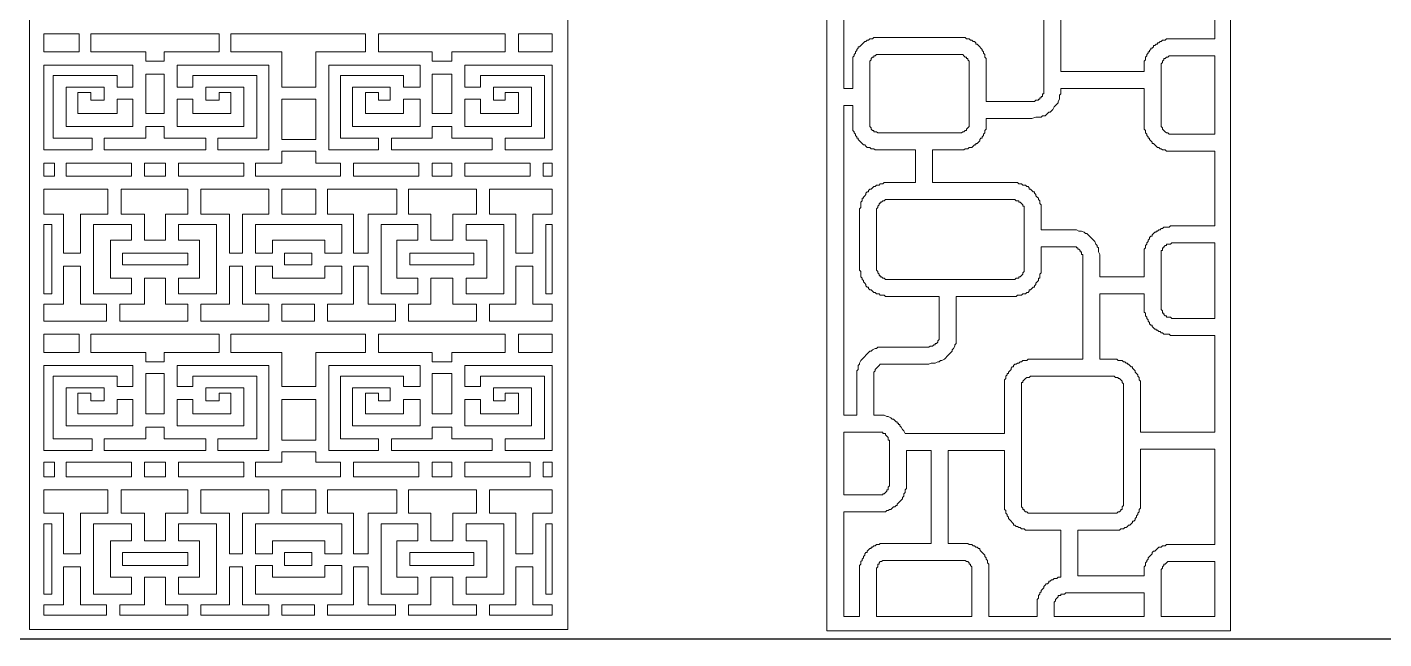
# Model space of a CAD drawing. Extents: x -66030 to 95157, y -13132 to 45879.
# Drawn here: x 4107 to 8162, y 24423 to 26251 of the extents above; entities that cross this region are included whole.
import ezdxf

# ---------------------------------------------------------------- set-up
doc = ezdxf.new("R2010")
doc.units = 0
doc.header["$LTSCALE"] = 100
doc.header["$MEASUREMENT"] = 0
doc.layers.get('0').update_dxf_attribs({"linetype": 'CONTINUOUS'})
doc.layers.add('3', color=11, linetype='CONTINUOUS')

msp = doc.modelspace()

# ---------------------------------------------------------------- linework, layer by layer
at = {"lineweight": 0}
for points in [[(6497, 28500.8), (7703.9, 28500.8), (7703.9, 24446.4), (6497, 24446.4), (6497, 28500.8)], [(4114.3, 28461.7), (5723.6, 28461.7), (5723.6, 24450.3), (4114.3, 24450.3), (4114.3, 28461.7)], [(4157.3, 26176.8), (4262.8, 26176.8), (4262.8, 26231.4), (4157.3, 26231.4), (4157.3, 26176.8)], [(4297.9, 26231.4), (4297.9, 26176.8), (4462, 26176.8), (4462, 26149.4), (4516.7, 26149.4), (4516.7, 26176.8), (4680.7, 26176.8), (4680.7, 26231.4), (4297.9, 26231.4)], [(4715.9, 26231.4), (4715.9, 26176.8), (4868.2, 26176.8), (4868.2, 26071.3), (4969.8, 26071.3), (4969.8, 26176.8), (5118.2, 26176.8), (5118.2, 26231.4), (4715.9, 26231.4)], [(5536.1, 26231.4), (5157.2, 26231.4), (5157.2, 26176.8), (5317.4, 26176.8), (5317.4, 26149.4), (5376, 26149.4), (5376, 26176.8), (5536.1, 26176.8), (5536.1, 26231.4)], [(5676.7, 26231.4), (5575.2, 26231.4), (5575.2, 26176.8), (5676.7, 26176.8), (5676.7, 26231.4)], [(6625.9, 26137.7), (6625.9, 26141.6), (6625.9, 26145.5), (6625.9, 26145.5), (6625.9, 26149.4), (6629.8, 26153.3), (6629.8, 26157.2), (6629.8, 26157.2), (6633.7, 26161.1), (6637.6, 26161.1), (6637.6, 26165), (6641.5, 26165), (6645.4, 26168.9), (6649.3, 26168.9), (6649.3, 26168.9), (6653.2, 26168.9), (6657.1, 26168.9), (6891.5, 26168.9), (6891.5, 26168.9), (6895.4, 26168.9), (6899.3, 26168.9), (6903.2, 26168.9), (6907.1, 26165), (6907.1, 26165), (6911, 26161.1), (6914.9, 26161.1), (6914.9, 26157.2), (6918.8, 26157.2), (6918.8, 26153.3), (6922.7, 26149.4), (6922.7, 26145.5), (6922.7, 26145.5), (6922.7, 26141.6), (6922.7, 26137.7), (6922.7, 25969.7), (6922.7, 25965.8), (6922.7, 25961.9), (6922.7, 25958), (6922.7, 25954.1), (6918.8, 25950.2), (6918.8, 25950.2), (6914.9, 25946.3), (6914.9, 25942.4), (6911, 25942.4), (6907.1, 25938.5), (6907.1, 25938.5), (6903.2, 25938.5), (6899.3, 25934.6), (6895.4, 25934.6), (6891.5, 25934.6), (6891.5, 25934.6), (6657.1, 25934.6), (6653.2, 25934.6), (6649.3, 25934.6), (6649.3, 25934.6), (6645.4, 25938.5), (6641.5, 25938.5), (6637.6, 25938.5), (6637.6, 25942.4), (6633.7, 25942.4), (6629.8, 25946.3), (6629.8, 25950.2), (6629.8, 25950.2), (6625.9, 25954.1), (6625.9, 25958), (6625.9, 25961.9), (6625.9, 25965.8), (6625.9, 25969.7), (6625.9, 26137.7)], [(7657.1, 25930.7), (7532.1, 25930.7), (7528.2, 25930.7), (7524.3, 25930.7), (7520.3, 25930.7), (7516.4, 25934.6), (7512.5, 25934.6), (7512.5, 25934.6), (7508.6, 25938.5), (7504.7, 25942.4), (7504.7, 25942.4), (7500.8, 25946.3), (7500.8, 25950.2), (7500.8, 25950.2), (7496.9, 25954.1), (7496.9, 25958), (7496.9, 25961.9), (7496.9, 25965.8), (7496.9, 26129.9), (7496.9, 26133.8), (7496.9, 26137.7), (7496.9, 26141.6), (7500.8, 26145.5), (7500.8, 26149.4), (7500.8, 26149.4), (7504.7, 26153.3), (7504.7, 26157.2), (7508.6, 26157.2), (7512.5, 26161.1), (7512.5, 26161.1), (7516.4, 26161.1), (7520.3, 26165), (7524.3, 26165), (7528.2, 26165), (7532.1, 26165), (7657.1, 26165), (7657.1, 25930.7)], [(4376, 26106.4), (4376, 26071.3), (4422.9, 26071.3), (4422.9, 26137.7), (4157.3, 26137.7), (4157.3, 25883.8), (4301.8, 25883.8), (4301.8, 25919), (4184.7, 25919), (4184.7, 26106.4), (4376, 26106.4)], [(4794, 25919), (4676.8, 25919), (4676.8, 25883.8), (4829.1, 25883.8), (4829.1, 26137.7), (4555.7, 26137.7), (4555.7, 26071.3), (4602.6, 26071.3), (4602.6, 26106.4), (4794, 26106.4), (4794, 25919)], [(5044, 26106.4), (5231.5, 26106.4), (5231.5, 26071.3), (5282.2, 26071.3), (5282.2, 26137.7), (5008.8, 26137.7), (5008.8, 25883.8), (5157.2, 25883.8), (5157.2, 25919), (5044, 25919), (5044, 26106.4)], [(5653.3, 26106.4), (5653.3, 25919), (5536.1, 25919), (5536.1, 25883.8), (5676.7, 25883.8), (5676.7, 26137.7), (5415, 26137.7), (5415, 26071.3), (5461.9, 26071.3), (5461.9, 26106.4), (5653.3, 26106.4)], [(4462, 26110.4), (4462, 25993.2), (4516.7, 25993.2), (4516.7, 26110.4), (4462, 26110.4)], [(5376, 26110.4), (5317.4, 26110.4), (5317.4, 25993.2), (5376, 25993.2), (5376, 26110.4)], [(4376, 25993.2), (4258.9, 25993.2), (4258.9, 26055.7), (4297.9, 26055.7), (4297.9, 26032.2), (4337, 26032.2), (4337, 26071.3), (4223.7, 26071.3), (4223.7, 25954.1), (4422.9, 25954.1), (4422.9, 26036.1), (4376, 26036.1), (4376, 25993.2)], [(4602.6, 25993.2), (4602.6, 26036.1), (4555.7, 26036.1), (4555.7, 25954.1), (4754.9, 25954.1), (4754.9, 26071.3), (4641.7, 26071.3), (4641.7, 26032.2), (4680.7, 26032.2), (4680.7, 26055.7), (4715.9, 26055.7), (4715.9, 25993.2), (4602.6, 25993.2)], [(4868.2, 26036.1), (4868.2, 25915.1), (4969.8, 25915.1), (4969.8, 26036.1), (4868.2, 26036.1)], [(5118.2, 25993.2), (5118.2, 26055.7), (5157.2, 26055.7), (5157.2, 26032.2), (5192.4, 26032.2), (5192.4, 26071.3), (5079.1, 26071.3), (5079.1, 25954.1), (5282.2, 25954.1), (5282.2, 26036.1), (5231.5, 26036.1), (5231.5, 25993.2), (5118.2, 25993.2)], [(5461.9, 26036.1), (5415, 26036.1), (5415, 25954.1), (5614.2, 25954.1), (5614.2, 26071.3), (5501, 26071.3), (5501, 26032.2), (5536.1, 26032.2), (5536.1, 26055.7), (5575.2, 26055.7), (5575.2, 25993.2), (5461.9, 25993.2), (5461.9, 26036.1)], [(7657.1, 25657.3), (7532.1, 25657.3), (7524.3, 25657.3), (7520.3, 25653.4), (7516.4, 25653.4), (7512.5, 25653.4), (7508.6, 25653.4), (7504.7, 25653.4), (7500.8, 25649.5), (7496.9, 25649.5), (7493, 25645.5), (7489.1, 25645.5), (7485.2, 25641.6), (7481.3, 25641.6), (7481.3, 25637.7), (7477.4, 25637.7), (7473.5, 25633.8), (7469.6, 25629.9), (7469.6, 25626), (7465.7, 25626), (7461.8, 25622.1), (7461.8, 25618.2), (7457.9, 25614.3), (7457.9, 25610.4), (7453.9, 25606.5), (7453.9, 25602.6), (7450, 25598.7), (7450, 25594.8), (7450, 25590.9), (7446.1, 25587), (7446.1, 25583), (7446.1, 25579.1), (7446.1, 25575.2), (7446.1, 25571.3), (7446.1, 25504.9), (7313.3, 25504.9), (7313.3, 25563.5), (7313.3, 25567.4), (7313.3, 25571.3), (7309.4, 25579.1), (7309.4, 25583), (7309.4, 25590.9), (7305.5, 25594.8), (7305.5, 25598.7), (7301.6, 25602.6), (7297.7, 25610.4), (7293.8, 25614.3), (7289.9, 25618.2), (7286, 25622.1), (7282.1, 25626), (7278.2, 25629.9), (7274.3, 25633.8), (7270.4, 25633.8), (7266.5, 25637.7), (7258.6, 25641.6), (7254.7, 25641.6), (7250.8, 25641.6), (7243, 25645.5), (7239.1, 25645.5), (7227.4, 25645.5), (7137.6, 25645.5), (7137.6, 25700.2), (7137.6, 25704.1), (7137.6, 25708), (7137.6, 25711.9), (7137.6, 25719.8), (7133.7, 25723.7), (7133.7, 25727.6), (7133.7, 25731.5), (7129.8, 25735.4), (7129.8, 25739.3), (7129.8, 25739.3), (7125.8, 25743.2), (7121.9, 25747.1), (7121.9, 25751), (7118, 25754.9), (7118, 25758.8), (7114.1, 25758.8), (7110.2, 25762.7), (7106.3, 25766.6), (7102.4, 25766.6), (7102.4, 25770.5), (7098.5, 25774.4), (7094.6, 25774.4), (7090.7, 25778.3), (7086.8, 25778.3), (7082.9, 25778.3), (7079, 25782.3), (7075.1, 25782.3), (7071.2, 25782.3), (7067.3, 25786.2), (7063.4, 25786.2), (7059.4, 25786.2), (7055.5, 25786.2), (6813.4, 25786.2), (6813.4, 25883.8), (6891.5, 25883.8), (6895.4, 25883.8), (6899.3, 25883.8), (6903.2, 25883.8), (6907.1, 25883.8), (6911, 25887.7), (6914.9, 25887.7), (6918.8, 25887.7), (6922.7, 25891.6), (6926.6, 25891.6), (6930.5, 25891.6), (6934.5, 25895.5), (6938.4, 25899.4), (6942.3, 25899.4), (6942.3, 25903.3), (6946.2, 25903.3), (6950.1, 25907.2), (6954, 25911.2), (6954, 25915.1), (6957.9, 25919), (6961.8, 25919), (6961.8, 25922.9), (6965.7, 25926.8), (6965.7, 25930.7), (6969.6, 25934.6), (6969.6, 25938.5), (6969.6, 25942.4), (6973.5, 25946.3), (6973.5, 25950.2), (6973.5, 25954.1), (6973.5, 25958), (6973.5, 25961.9), (6973.5, 25969.7), (6973.5, 25977.6), (7110.2, 25977.6), (7121.9, 25981.5), (7125.8, 25981.5), (7133.7, 25981.5), (7137.6, 25981.5), (7141.5, 25985.4), (7149.3, 25985.4), (7153.2, 25989.3), (7157.1, 25993.2), (7161, 25997.1), (7164.9, 25997.1), (7168.8, 26001), (7172.7, 26004.9), (7176.6, 26012.7), (7180.5, 26016.6), (7184.4, 26020.5), (7188.3, 26024.4), (7188.3, 26028.3), (7192.2, 26036.1), (7192.2, 26040), (7192.2, 26047.9), (7196.2, 26051.8), (7196.2, 26055.7), (7196.2, 26063.5), (7196.2, 26067.4), (7446.1, 26067.4), (7446.1, 25965.8), (7446.1, 25961.9), (7446.1, 25954.1), (7446.1, 25950.2), (7446.1, 25946.3), (7450, 25942.4), (7450, 25938.5), (7450, 25934.6), (7453.9, 25930.7), (7453.9, 25926.8), (7457.9, 25922.9), (7457.9, 25919), (7461.8, 25919), (7461.8, 25915.1), (7465.7, 25911.2), (7469.6, 25907.2), (7469.6, 25903.3), (7473.5, 25903.3), (7477.4, 25899.4), (7481.3, 25895.5), (7481.3, 25895.5), (7485.2, 25891.6), (7489.1, 25891.6), (7493, 25887.7), (7496.9, 25887.7), (7500.8, 25883.8), (7504.7, 25883.8), (7508.6, 25883.8), (7512.5, 25879.9), (7516.4, 25879.9), (7520.3, 25879.9), (7524.3, 25879.9), (7532.1, 25879.9), (7657.1, 25879.9), (7657.1, 25657.3)], [(6547.8, 26016.6), (6575.1, 26016.6), (6575.1, 25969.7), (6575.1, 25961.9), (6575.1, 25958), (6575.1, 25954.1), (6575.1, 25950.2), (6575.1, 25946.3), (6575.1, 25942.4), (6579, 25938.5), (6579, 25934.6), (6582.9, 25930.7), (6582.9, 25926.8), (6586.8, 25922.9), (6586.8, 25919), (6590.7, 25919), (6590.7, 25915.1), (6594.6, 25911.2), (6598.5, 25907.2), (6602.4, 25903.3), (6602.4, 25903.3), (6606.4, 25899.4), (6610.3, 25899.4), (6614.2, 25895.5), (6618.1, 25891.6), (6622, 25891.6), (6625.9, 25891.6), (6629.8, 25887.7), (6633.7, 25887.7), (6637.6, 25887.7), (6641.5, 25883.8), (6645.4, 25883.8), (6649.3, 25883.8), (6653.2, 25883.8), (6657.1, 25883.8), (6762.6, 25883.8), (6762.6, 25786.2), (6680.6, 25786.2), (6676.7, 25786.2), (6672.8, 25786.2), (6668.8, 25786.2), (6664.9, 25782.3), (6661, 25782.3), (6657.1, 25782.3), (6653.2, 25778.3), (6649.3, 25778.3), (6645.4, 25778.3), (6641.5, 25774.4), (6637.6, 25774.4), (6633.7, 25770.5), (6629.8, 25766.6), (6625.9, 25766.6), (6622, 25762.7), (6622, 25758.8), (6618.1, 25758.8), (6614.2, 25754.9), (6614.2, 25751), (6610.3, 25747.1), (6606.4, 25743.2), (6606.4, 25739.3), (6602.4, 25739.3), (6602.4, 25735.4), (6602.4, 25731.5), (6598.5, 25727.6), (6598.5, 25723.7), (6598.5, 25719.8), (6598.5, 25711.9), (6594.6, 25708), (6594.6, 25704.1), (6594.6, 25700.2), (6594.6, 25532.3), (6594.6, 25528.4), (6594.6, 25524.5), (6598.5, 25520.6), (6598.5, 25516.6), (6598.5, 25512.7), (6598.5, 25504.9), (6602.4, 25501), (6602.4, 25501), (6602.4, 25497.1), (6606.4, 25493.2), (6606.4, 25489.3), (6610.3, 25485.4), (6614.2, 25481.5), (6614.2, 25477.6), (6618.1, 25473.7), (6622, 25473.7), (6622, 25469.8), (6625.9, 25465.9), (6629.8, 25465.9), (6633.7, 25462), (6637.6, 25458.1), (6641.5, 25458.1), (6645.4, 25454.2), (6649.3, 25454.2), (6653.2, 25454.2), (6657.1, 25450.2), (6661, 25450.2), (6664.9, 25450.2), (6668.8, 25450.2), (6672.8, 25446.3), (6676.7, 25446.3), (6680.6, 25446.3), (6727.4, 25446.3), (6832.9, 25446.3), (6832.9, 25387.8), (6832.9, 25329.2), (6832.9, 25325.3), (6832.9, 25325.3), (6832.9, 25321.3), (6832.9, 25321.3), (6832.9, 25317.4), (6832.9, 25317.4), (6829, 25313.5), (6829, 25313.5), (6829, 25309.6), (6829, 25309.6), (6825.1, 25305.7), (6825.1, 25305.7), (6821.2, 25305.7), (6821.2, 25301.8), (6817.3, 25301.8), (6817.3, 25301.8), (6813.4, 25297.9), (6813.4, 25297.9), (6809.5, 25297.9), (6809.5, 25297.9), (6805.6, 25297.9), (6801.7, 25294), (6672.8, 25294), (6664.9, 25294), (6661, 25294), (6657.1, 25294), (6649.3, 25294), (6645.4, 25290.1), (6641.5, 25290.1), (6633.7, 25286.2), (6629.8, 25282.3), (6625.9, 25282.3), (6622, 25278.4), (6618.1, 25274.5), (6614.2, 25270.6), (6610.3, 25266.7), (6606.4, 25262.8), (6602.4, 25258.9), (6598.5, 25254.9), (6594.6, 25247.1), (6594.6, 25243.2), (6590.7, 25239.3), (6590.7, 25231.5), (6590.7, 25227.6), (6586.8, 25223.7), (6586.8, 25215.9), (6586.8, 25212), (6586.8, 25090.9), (6547.8, 25090.9), (6547.8, 26016.6)], [(4337, 25919), (4337, 25883.8), (4641.7, 25883.8), (4641.7, 25919), (4516.7, 25919), (4516.7, 25954.1), (4462, 25954.1), (4462, 25919), (4337, 25919)], [(5376, 25919), (5376, 25954.1), (5317.4, 25954.1), (5317.4, 25919), (5196.3, 25919), (5196.3, 25883.8), (5497.1, 25883.8), (5497.1, 25919), (5376, 25919)], [(4868.2, 25879.9), (4868.2, 25844.7), (4790.1, 25844.7), (4790.1, 25805.7), (5044, 25805.7), (5044, 25844.7), (4969.8, 25844.7), (4969.8, 25879.9), (4868.2, 25879.9)], [(4157.3, 25805.7), (4188.6, 25805.7), (4188.6, 25844.7), (4157.3, 25844.7), (4157.3, 25805.7)], [(4419, 25805.7), (4419, 25844.7), (4223.7, 25844.7), (4223.7, 25805.7), (4419, 25805.7)], [(4520.6, 25805.7), (4520.6, 25844.7), (4458.1, 25844.7), (4458.1, 25805.7), (4520.6, 25805.7)], [(4754.9, 25805.7), (4754.9, 25844.7), (4559.6, 25844.7), (4559.6, 25805.7), (4754.9, 25805.7)], [(5083, 25805.7), (5278.3, 25805.7), (5278.3, 25844.7), (5083, 25844.7), (5083, 25805.7)], [(5317.4, 25805.7), (5376, 25805.7), (5376, 25844.7), (5317.4, 25844.7), (5317.4, 25805.7)], [(5415, 25805.7), (5610.3, 25805.7), (5610.3, 25844.7), (5415, 25844.7), (5415, 25805.7)], [(5676.7, 25844.7), (5649.4, 25844.7), (5649.4, 25805.7), (5676.7, 25805.7), (5676.7, 25844.7)], [(4157.3, 25692.4), (4215.9, 25692.4), (4215.9, 25575.2), (4266.7, 25575.2), (4266.7, 25692.4), (4348.7, 25692.4), (4348.7, 25766.6), (4157.3, 25766.6), (4157.3, 25692.4)], [(4387.8, 25766.6), (4387.8, 25692.4), (4458.1, 25692.4), (4458.1, 25614.3), (4520.6, 25614.3), (4520.6, 25692.4), (4587, 25692.4), (4587, 25766.6), (4387.8, 25766.6)], [(4626, 25766.6), (4626, 25692.4), (4712, 25692.4), (4712, 25575.2), (4751, 25575.2), (4751, 25692.4), (4829.1, 25692.4), (4829.1, 25766.6), (4626, 25766.6)], [(4969.8, 25766.6), (4868.2, 25766.6), (4868.2, 25692.4), (4969.8, 25692.4), (4969.8, 25766.6)], [(5211.9, 25766.6), (5004.9, 25766.6), (5004.9, 25692.4), (5083, 25692.4), (5083, 25575.2), (5126, 25575.2), (5126, 25692.4), (5211.9, 25692.4), (5211.9, 25766.6)], [(5450.2, 25766.6), (5247.1, 25766.6), (5247.1, 25692.4), (5313.5, 25692.4), (5313.5, 25614.3), (5379.9, 25614.3), (5379.9, 25692.4), (5450.2, 25692.4), (5450.2, 25766.6)], [(5676.7, 25766.6), (5489.2, 25766.6), (5489.2, 25692.4), (5567.4, 25692.4), (5567.4, 25575.2), (5618.1, 25575.2), (5618.1, 25692.4), (5676.7, 25692.4), (5676.7, 25766.6)], [(6645.4, 25700.2), (6645.4, 25704.1), (6645.4, 25708), (6649.3, 25711.9), (6649.3, 25715.9), (6649.3, 25715.9), (6653.2, 25719.8), (6653.2, 25723.7), (6657.1, 25723.7), (6657.1, 25727.6), (6661, 25727.6), (6664.9, 25731.5), (6668.8, 25731.5), (6668.8, 25731.5), (6672.8, 25735.4), (6676.7, 25735.4), (6680.6, 25735.4), (7055.5, 25735.4), (7055.5, 25735.4), (7059.4, 25735.4), (7063.4, 25731.5), (7067.3, 25731.5), (7071.2, 25731.5), (7071.2, 25727.6), (7075.1, 25727.6), (7079, 25723.7), (7079, 25723.7), (7082.9, 25719.8), (7082.9, 25715.9), (7086.8, 25715.9), (7086.8, 25711.9), (7086.8, 25708), (7086.8, 25704.1), (7086.8, 25700.2), (7086.8, 25532.3), (7086.8, 25528.4), (7086.8, 25524.5), (7086.8, 25520.6), (7086.8, 25520.6), (7082.9, 25516.6), (7082.9, 25512.7), (7079, 25508.8), (7079, 25508.8), (7075.1, 25504.9), (7071.2, 25504.9), (7071.2, 25501), (7067.3, 25501), (7063.4, 25501), (7059.4, 25497.1), (7055.5, 25497.1), (7055.5, 25497.1), (6680.6, 25497.1), (6676.7, 25497.1), (6672.8, 25497.1), (6668.8, 25501), (6668.8, 25501), (6664.9, 25501), (6661, 25504.9), (6657.1, 25504.9), (6657.1, 25508.8), (6653.2, 25508.8), (6653.2, 25512.7), (6649.3, 25516.6), (6649.3, 25520.6), (6649.3, 25520.6), (6645.4, 25524.5), (6645.4, 25528.4), (6645.4, 25532.3), (6645.4, 25700.2)], [(4157.3, 25454.2), (4180.7, 25454.2), (4180.7, 25661.2), (4157.3, 25661.2), (4157.3, 25454.2)], [(4356.5, 25614.3), (4419, 25614.3), (4419, 25661.2), (4305.7, 25661.2), (4305.7, 25454.2), (4419, 25454.2), (4419, 25501), (4356.5, 25501), (4356.5, 25614.3)], [(4559.6, 25614.3), (4622.1, 25614.3), (4622.1, 25501), (4559.6, 25501), (4559.6, 25454.2), (4672.9, 25454.2), (4672.9, 25661.2), (4559.6, 25661.2), (4559.6, 25614.3)], [(4790.1, 25575.2), (4840.9, 25575.2), (4840.9, 25614.3), (4997.1, 25614.3), (4997.1, 25575.2), (5047.9, 25575.2), (5047.9, 25661.2), (4790.1, 25661.2), (4790.1, 25575.2)], [(5274.4, 25614.3), (5274.4, 25661.2), (5165.1, 25661.2), (5165.1, 25454.2), (5274.4, 25454.2), (5274.4, 25501), (5211.9, 25501), (5211.9, 25614.3), (5274.4, 25614.3)], [(5481.4, 25614.3), (5481.4, 25501), (5418.9, 25501), (5418.9, 25454.2), (5532.2, 25454.2), (5532.2, 25661.2), (5418.9, 25661.2), (5418.9, 25614.3), (5481.4, 25614.3)], [(5676.7, 25661.2), (5657.2, 25661.2), (5657.2, 25454.2), (5676.7, 25454.2), (5676.7, 25661.2)], [(7262.6, 25258.9), (7262.6, 25563.5), (7262.6, 25563.5), (7262.6, 25567.4), (7262.6, 25567.4), (7262.6, 25571.3), (7258.6, 25571.3), (7258.6, 25575.2), (7258.6, 25575.2), (7258.6, 25579.1), (7254.7, 25579.1), (7254.7, 25583), (7254.7, 25583), (7250.8, 25587), (7250.8, 25587), (7246.9, 25587), (7246.9, 25590.9), (7246.9, 25590.9), (7243, 25590.9), (7243, 25594.8), (7239.1, 25594.8), (7235.2, 25594.8), (7231.3, 25594.8), (7227.4, 25594.8), (7137.6, 25594.8), (7137.6, 25532.3), (7137.6, 25528.4), (7137.6, 25524.5), (7137.6, 25520.6), (7137.6, 25516.6), (7133.7, 25512.7), (7133.7, 25504.9), (7133.7, 25501), (7129.8, 25501), (7129.8, 25497.1), (7129.8, 25493.2), (7125.8, 25489.3), (7121.9, 25485.4), (7121.9, 25481.5), (7118, 25477.6), (7118, 25473.7), (7114.1, 25473.7), (7110.2, 25469.8), (7106.3, 25465.9), (7102.4, 25465.9), (7102.4, 25462), (7098.5, 25458.1), (7094.6, 25458.1), (7090.7, 25454.2), (7086.8, 25454.2), (7082.9, 25454.2), (7079, 25450.2), (7075.1, 25450.2), (7071.2, 25450.2), (7067.3, 25450.2), (7063.4, 25446.3), (7059.4, 25446.3), (7055.5, 25446.3), (6883.7, 25446.3), (6883.7, 25329.2), (6883.7, 25325.3), (6883.7, 25317.4), (6883.7, 25313.5), (6883.7, 25305.7), (6879.8, 25301.8), (6879.8, 25297.9), (6875.9, 25290.1), (6872, 25286.2), (6872, 25282.3), (6868.1, 25278.4), (6864.1, 25274.5), (6860.2, 25270.6), (6856.3, 25266.7), (6852.4, 25262.8), (6848.5, 25258.9), (6840.7, 25254.9), (6836.8, 25254.9), (6832.9, 25251), (6829, 25251), (6821.2, 25247.1), (6817.3, 25247.1), (6809.5, 25247.1), (6801.7, 25243.2), (6672.8, 25243.2), (6668.8, 25243.2), (6668.8, 25243.2), (6664.9, 25243.2), (6664.9, 25243.2), (6661, 25243.2), (6661, 25243.2), (6657.1, 25243.2), (6653.2, 25239.3), (6653.2, 25239.3), (6653.2, 25239.3), (6649.3, 25235.4), (6649.3, 25235.4), (6645.4, 25231.5), (6645.4, 25231.5), (6645.4, 25231.5), (6641.5, 25227.6), (6641.5, 25227.6), (6641.5, 25223.7), (6641.5, 25223.7), (6637.6, 25219.8), (6637.6, 25215.9), (6637.6, 25215.9), (6637.6, 25212), (6637.6, 25212), (6637.6, 25090.9), (6649.3, 25090.9), (6653.2, 25090.9), (6657.1, 25090.9), (6661, 25090.9), (6664.9, 25090.9), (6668.8, 25090.9), (6676.7, 25087), (6680.6, 25087), (6688.4, 25083.1), (6692.3, 25079.2), (6696.2, 25079.2), (6700.1, 25075.3), (6700.1, 25075.3), (6704, 25071.4), (6707.9, 25071.4), (6707.9, 25067.5), (6711.8, 25067.5), (6711.8, 25063.6), (6715.7, 25063.6), (6715.7, 25059.7), (6719.6, 25055.7), (6719.6, 25055.7), (6723.5, 25047.9), (6727.4, 25044), (6731.3, 25036.2), (7028.2, 25036.2), (7028.2, 25172.9), (7028.2, 25176.8), (7028.2, 25180.7), (7028.2, 25188.5), (7028.2, 25192.5), (7028.2, 25196.4), (7032.1, 25200.3), (7032.1, 25204.2), (7032.1, 25208.1), (7036, 25212), (7036, 25215.9), (7039.9, 25215.9), (7039.9, 25219.8), (7043.8, 25223.7), (7047.7, 25227.6), (7047.7, 25231.5), (7051.6, 25235.4), (7055.5, 25235.4), (7055.5, 25239.3), (7059.4, 25243.2), (7063.4, 25243.2), (7067.3, 25247.1), (7071.2, 25247.1), (7075.1, 25251), (7079, 25251), (7082.9, 25254.9), (7086.8, 25254.9), (7090.7, 25254.9), (7094.6, 25254.9), (7098.5, 25258.9), (7102.4, 25258.9), (7106.3, 25258.9), (7110.2, 25258.9), (7262.6, 25258.9)], [(7657.1, 25379.9), (7532.1, 25379.9), (7528.2, 25379.9), (7524.3, 25383.8), (7520.3, 25383.8), (7516.4, 25383.8), (7512.5, 25383.8), (7512.5, 25387.8), (7508.6, 25387.8), (7504.7, 25391.7), (7504.7, 25395.6), (7500.8, 25395.6), (7500.8, 25399.5), (7500.8, 25403.4), (7496.9, 25407.3), (7496.9, 25407.3), (7496.9, 25411.2), (7496.9, 25415.1), (7496.9, 25571.3), (7496.9, 25575.2), (7496.9, 25579.1), (7496.9, 25583), (7500.8, 25583), (7500.8, 25587), (7500.8, 25590.9), (7504.7, 25590.9), (7504.7, 25594.8), (7508.6, 25598.7), (7512.5, 25598.7), (7512.5, 25602.6), (7516.4, 25602.6), (7520.3, 25602.6), (7524.3, 25602.6), (7528.2, 25606.5), (7532.1, 25606.5), (7657.1, 25606.5), (7657.1, 25379.9)], [(4391.7, 25575.2), (4391.7, 25540.1), (4587, 25540.1), (4587, 25575.2), (4391.7, 25575.2)], [(4958, 25540.1), (4958, 25575.2), (4876, 25575.2), (4876, 25540.1), (4958, 25540.1)], [(5442.4, 25575.2), (5251, 25575.2), (5251, 25540.1), (5442.4, 25540.1), (5442.4, 25575.2)], [(4157.3, 25372.1), (4344.8, 25372.1), (4344.8, 25422.9), (4266.7, 25422.9), (4266.7, 25536.2), (4215.9, 25536.2), (4215.9, 25422.9), (4157.3, 25422.9), (4157.3, 25372.1)], [(4829.1, 25372.1), (4829.1, 25422.9), (4751, 25422.9), (4751, 25536.2), (4712, 25536.2), (4712, 25422.9), (4626, 25422.9), (4626, 25372.1), (4829.1, 25372.1)], [(4840.9, 25536.2), (4790.1, 25536.2), (4790.1, 25454.2), (5047.9, 25454.2), (5047.9, 25536.2), (4997.1, 25536.2), (4997.1, 25501), (4840.9, 25501), (4840.9, 25536.2)], [(5004.9, 25372.1), (5208, 25372.1), (5208, 25422.9), (5126, 25422.9), (5126, 25536.2), (5083, 25536.2), (5083, 25422.9), (5004.9, 25422.9), (5004.9, 25372.1)], [(5676.7, 25422.9), (5618.1, 25422.9), (5618.1, 25536.2), (5567.4, 25536.2), (5567.4, 25422.9), (5489.2, 25422.9), (5489.2, 25372.1), (5676.7, 25372.1), (5676.7, 25422.9)], [(4587, 25372.1), (4587, 25422.9), (4520.6, 25422.9), (4520.6, 25501), (4458.1, 25501), (4458.1, 25422.9), (4383.9, 25422.9), (4383.9, 25372.1), (4587, 25372.1)], [(5247.1, 25372.1), (5450.2, 25372.1), (5450.2, 25422.9), (5379.9, 25422.9), (5379.9, 25501), (5313.5, 25501), (5313.5, 25422.9), (5247.1, 25422.9), (5247.1, 25372.1)], [(7657.1, 25040.1), (7434.4, 25040.1), (7434.4, 25172.9), (7434.4, 25176.8), (7434.4, 25180.7), (7434.4, 25188.5), (7434.4, 25192.5), (7430.5, 25196.4), (7430.5, 25200.3), (7430.5, 25204.2), (7426.6, 25208.1), (7426.6, 25212), (7422.7, 25215.9), (7422.7, 25215.9), (7418.8, 25219.8), (7418.8, 25223.7), (7414.9, 25227.6), (7411, 25231.5), (7411, 25235.4), (7407.1, 25235.4), (7403.2, 25239.3), (7399.3, 25243.2), (7395.4, 25243.2), (7395.4, 25247.1), (7391.5, 25247.1), (7387.5, 25251), (7383.6, 25251), (7379.7, 25254.9), (7375.8, 25254.9), (7371.9, 25254.9), (7368, 25254.9), (7364.1, 25258.9), (7360.2, 25258.9), (7356.3, 25258.9), (7348.5, 25258.9), (7348.5, 25258.9), (7313.3, 25258.9), (7313.3, 25454.2), (7446.1, 25454.2), (7446.1, 25415.1), (7446.1, 25411.2), (7446.1, 25407.3), (7446.1, 25403.4), (7446.1, 25399.5), (7450, 25395.6), (7450, 25391.7), (7450, 25387.8), (7453.9, 25383.8), (7453.9, 25379.9), (7457.9, 25376), (7457.9, 25372.1), (7461.8, 25368.2), (7461.8, 25364.3), (7465.7, 25360.4), (7469.6, 25360.4), (7469.6, 25356.5), (7473.5, 25352.6), (7477.4, 25348.7), (7481.3, 25348.7), (7481.3, 25344.8), (7485.2, 25344.8), (7489.1, 25340.9), (7493, 25340.9), (7496.9, 25337), (7500.8, 25337), (7504.7, 25333.1), (7508.6, 25333.1), (7512.5, 25333.1), (7516.4, 25333.1), (7520.3, 25333.1), (7524.3, 25329.2), (7532.1, 25329.2), (7657.1, 25329.2), (7657.1, 25040.1)], [(4868.2, 25422.9), (4868.2, 25372.1), (4965.8, 25372.1), (4965.8, 25422.9), (4868.2, 25422.9)], [(4157.3, 25278.4), (4262.8, 25278.4), (4262.8, 25333.1), (4157.3, 25333.1), (4157.3, 25278.4)], [(4297.9, 25333.1), (4297.9, 25278.4), (4462, 25278.4), (4462, 25251), (4516.7, 25251), (4516.7, 25278.4), (4680.7, 25278.4), (4680.7, 25333.1), (4297.9, 25333.1)], [(4715.9, 25333.1), (4715.9, 25278.4), (4868.2, 25278.4), (4868.2, 25176.8), (4969.8, 25176.8), (4969.8, 25278.4), (5118.2, 25278.4), (5118.2, 25333.1), (4715.9, 25333.1)], [(5536.1, 25333.1), (5157.2, 25333.1), (5157.2, 25278.4), (5317.4, 25278.4), (5317.4, 25251), (5376, 25251), (5376, 25278.4), (5536.1, 25278.4), (5536.1, 25333.1)], [(5676.7, 25333.1), (5575.2, 25333.1), (5575.2, 25278.4), (5676.7, 25278.4), (5676.7, 25333.1)], [(4157.3, 24985.4), (4301.8, 24985.4), (4301.8, 25020.6), (4184.7, 25020.6), (4184.7, 25208.1), (4376, 25208.1), (4376, 25176.8), (4422.9, 25176.8), (4422.9, 25239.3), (4157.3, 25239.3), (4157.3, 24985.4)], [(4794, 25020.6), (4676.8, 25020.6), (4676.8, 24985.4), (4829.1, 24985.4), (4829.1, 25239.3), (4555.7, 25239.3), (4555.7, 25176.8), (4602.6, 25176.8), (4602.6, 25208.1), (4794, 25208.1), (4794, 25020.6)], [(5044, 25208.1), (5231.5, 25208.1), (5231.5, 25176.8), (5282.2, 25176.8), (5282.2, 25239.3), (5008.8, 25239.3), (5008.8, 24985.4), (5157.2, 24985.4), (5157.2, 25020.6), (5044, 25020.6), (5044, 25208.1)], [(5676.7, 25239.3), (5415, 25239.3), (5415, 25176.8), (5461.9, 25176.8), (5461.9, 25208.1), (5653.3, 25208.1), (5653.3, 25020.6), (5536.1, 25020.6), (5536.1, 24985.4), (5676.7, 24985.4), (5676.7, 25239.3)], [(4462, 25215.9), (4462, 25094.8), (4516.7, 25094.8), (4516.7, 25215.9), (4462, 25215.9)], [(5376, 25215.9), (5317.4, 25215.9), (5317.4, 25094.8), (5376, 25094.8), (5376, 25215.9)], [(7079, 25172.9), (7079, 25176.8), (7079, 25180.7), (7079, 25184.6), (7079, 25188.5), (7082.9, 25188.5), (7082.9, 25192.5), (7086.8, 25196.4), (7086.8, 25196.4), (7090.7, 25200.3), (7090.7, 25200.3), (7094.6, 25204.2), (7098.5, 25204.2), (7102.4, 25204.2), (7106.3, 25208.1), (7106.3, 25208.1), (7110.2, 25208.1), (7348.5, 25208.1), (7352.4, 25208.1), (7356.3, 25208.1), (7360.2, 25204.2), (7364.1, 25204.2), (7368, 25204.2), (7368, 25200.3), (7371.9, 25200.3), (7375.8, 25196.4), (7375.8, 25196.4), (7379.7, 25192.5), (7379.7, 25188.5), (7379.7, 25188.5), (7383.6, 25184.6), (7383.6, 25180.7), (7383.6, 25176.8), (7383.6, 25172.9), (7383.6, 24829.2), (7383.6, 24825.3), (7383.6, 24821.4), (7383.6, 24821.4), (7379.7, 24817.5), (7379.7, 24813.6), (7379.7, 24809.7), (7375.8, 24809.7), (7375.8, 24805.8), (7371.9, 24801.9), (7368, 24801.9), (7368, 24801.9), (7364.1, 24798), (7360.2, 24798), (7356.3, 24798), (7352.4, 24798), (7348.5, 24798), (7110.2, 24798), (7106.3, 24798), (7106.3, 24798), (7102.4, 24798), (7098.5, 24798), (7094.6, 24801.9), (7090.7, 24801.9), (7090.7, 24801.9), (7086.8, 24805.8), (7086.8, 24809.7), (7082.9, 24809.7), (7082.9, 24813.6), (7079, 24817.5), (7079, 24821.4), (7079, 24821.4), (7079, 24825.3), (7079, 24829.2), (7079, 25172.9)], [(4376, 25094.8), (4258.9, 25094.8), (4258.9, 25157.3), (4297.9, 25157.3), (4297.9, 25133.9), (4337, 25133.9), (4337, 25172.9), (4223.7, 25172.9), (4223.7, 25059.7), (4422.9, 25059.7), (4422.9, 25137.8), (4376, 25137.8), (4376, 25094.8)], [(4602.6, 25094.8), (4602.6, 25137.8), (4555.7, 25137.8), (4555.7, 25059.7), (4754.9, 25059.7), (4754.9, 25172.9), (4641.7, 25172.9), (4641.7, 25133.9), (4680.7, 25133.9), (4680.7, 25157.3), (4715.9, 25157.3), (4715.9, 25094.8), (4602.6, 25094.8)], [(5118.2, 25094.8), (5118.2, 25157.3), (5157.2, 25157.3), (5157.2, 25133.9), (5192.4, 25133.9), (5192.4, 25172.9), (5079.1, 25172.9), (5079.1, 25059.7), (5282.2, 25059.7), (5282.2, 25137.8), (5231.5, 25137.8), (5231.5, 25094.8), (5118.2, 25094.8)], [(5461.9, 25137.8), (5415, 25137.8), (5415, 25059.7), (5614.2, 25059.7), (5614.2, 25172.9), (5501, 25172.9), (5501, 25133.9), (5536.1, 25133.9), (5536.1, 25157.3), (5575.2, 25157.3), (5575.2, 25094.8), (5461.9, 25094.8), (5461.9, 25137.8)], [(4868.2, 25137.8), (4868.2, 25016.7), (4969.8, 25016.7), (4969.8, 25137.8), (4868.2, 25137.8)], [(4337, 25020.6), (4337, 24985.4), (4641.7, 24985.4), (4641.7, 25020.6), (4516.7, 25020.6), (4516.7, 25055.7), (4462, 25055.7), (4462, 25020.6), (4337, 25020.6)], [(5376, 25020.6), (5376, 25055.7), (5317.4, 25055.7), (5317.4, 25020.6), (5196.3, 25020.6), (5196.3, 24985.4), (5497.1, 24985.4), (5497.1, 25020.6), (5376, 25020.6)], [(6547.8, 25040.1), (6649.3, 25040.1), (6653.2, 25040.1), (6657.1, 25040.1), (6661, 25040.1), (6664.9, 25040.1), (6664.9, 25036.2), (6668.8, 25036.2), (6672.8, 25036.2), (6672.8, 25032.3), (6676.7, 25028.4), (6676.7, 25028.4), (6680.6, 25024.5), (6680.6, 25020.6), (6680.6, 25016.7), (6684.5, 25016.7), (6684.5, 25012.8), (6684.5, 25008.9), (6684.5, 24883.9), (6684.5, 24883.9), (6684.5, 24880), (6680.6, 24876.1), (6680.6, 24872.2), (6680.6, 24868.3), (6676.7, 24868.3), (6676.7, 24864.4), (6672.8, 24860.4), (6672.8, 24860.4), (6668.8, 24856.5), (6664.9, 24856.5), (6664.9, 24852.6), (6661, 24852.6), (6657.1, 24852.6), (6653.2, 24852.6), (6649.3, 24852.6), (6547.8, 24852.6), (6547.8, 25040.1)], [(4868.2, 24981.5), (4868.2, 24950.3), (4790.1, 24950.3), (4790.1, 24907.3), (5044, 24907.3), (5044, 24950.3), (4969.8, 24950.3), (4969.8, 24981.5), (4868.2, 24981.5)], [(6547.8, 24801.9), (6649.3, 24801.9), (6653.2, 24801.9), (6657.1, 24801.9), (6661, 24801.9), (6668.8, 24801.9), (6672.8, 24801.9), (6676.7, 24805.8), (6680.6, 24805.8), (6684.5, 24809.7), (6688.4, 24809.7), (6688.4, 24809.7), (6692.3, 24813.6), (6696.2, 24817.5), (6700.1, 24817.5), (6704, 24821.4), (6707.9, 24821.4), (6707.9, 24825.3), (6711.8, 24829.2), (6715.7, 24833.1), (6715.7, 24833.1), (6719.6, 24837), (6723.5, 24840.9), (6723.5, 24844.8), (6727.4, 24848.7), (6727.4, 24852.6), (6727.4, 24856.5), (6731.3, 24860.4), (6731.3, 24864.4), (6731.3, 24868.3), (6735.2, 24872.2), (6735.2, 24876.1), (6735.2, 24880), (6735.2, 24883.9), (6735.2, 24985.4), (6809.5, 24985.4), (6809.5, 24708.1), (6680.6, 24708.1), (6672.8, 24708.1), (6668.8, 24708.1), (6664.9, 24708.1), (6661, 24708.1), (6657.1, 24708.1), (6653.2, 24704.2), (6649.3, 24704.2), (6645.4, 24704.2), (6641.5, 24700.3), (6637.6, 24700.3), (6633.7, 24696.4), (6629.8, 24696.4), (6629.8, 24692.5), (6625.9, 24692.5), (6622, 24688.6), (6618.1, 24684.7), (6618.1, 24680.8), (6614.2, 24680.8), (6610.3, 24676.9), (6610.3, 24673), (6606.4, 24669.1), (6606.4, 24665.1), (6602.4, 24661.2), (6602.4, 24657.3), (6598.5, 24653.4), (6598.5, 24649.5), (6598.5, 24645.6), (6594.6, 24641.7), (6594.6, 24637.8), (6594.6, 24633.9), (6594.6, 24630), (6594.6, 24626.1), (6594.6, 24489.4), (6547.8, 24489.4), (6547.8, 24801.9)], [(6981.3, 24489.4), (6981.3, 24626.1), (6981.3, 24630), (6981.3, 24633.9), (6981.3, 24637.8), (6981.3, 24641.7), (6981.3, 24645.6), (6977.4, 24649.5), (6977.4, 24653.4), (6977.4, 24657.3), (6973.5, 24661.2), (6973.5, 24665.1), (6969.6, 24669.1), (6969.6, 24673), (6965.7, 24676.9), (6961.8, 24680.8), (6961.8, 24680.8), (6957.9, 24684.7), (6954, 24688.6), (6954, 24692.5), (6950.1, 24692.5), (6946.2, 24696.4), (6942.3, 24696.4), (6938.4, 24700.3), (6934.5, 24700.3), (6930.5, 24704.2), (6926.6, 24704.2), (6922.7, 24704.2), (6918.8, 24708.1), (6914.9, 24708.1), (6911, 24708.1), (6907.1, 24708.1), (6903.2, 24708.1), (6899.3, 24708.1), (6860.2, 24708.1), (6860.2, 24985.4), (7028.2, 24985.4), (7028.2, 24829.2), (7028.2, 24825.3), (7028.2, 24821.4), (7028.2, 24817.5), (7028.2, 24813.6), (7028.2, 24809.7), (7032.1, 24805.8), (7032.1, 24801.9), (7032.1, 24798), (7036, 24794), (7036, 24790.1), (7039.9, 24786.2), (7039.9, 24782.3), (7043.8, 24778.4), (7047.7, 24774.5), (7047.7, 24774.5), (7051.6, 24770.6), (7055.5, 24766.7), (7055.5, 24762.8), (7059.4, 24762.8), (7063.4, 24758.9), (7067.3, 24758.9), (7071.2, 24755), (7075.1, 24755), (7079, 24751.1), (7082.9, 24751.1), (7086.8, 24751.1), (7090.7, 24747.2), (7094.6, 24747.2), (7098.5, 24747.2), (7102.4, 24747.2), (7106.3, 24747.2), (7110.2, 24747.2), (7196.2, 24747.2), (7196.2, 24606.6), (7192.2, 24606.6), (7188.3, 24606.6), (7184.4, 24602.7), (7180.5, 24602.7), (7176.6, 24602.7), (7172.7, 24598.7), (7172.7, 24598.7), (7168.8, 24598.7), (7164.9, 24594.8), (7161, 24594.8), (7161, 24590.9), (7157.1, 24587), (7153.2, 24587), (7149.3, 24583.1), (7149.3, 24583.1), (7145.4, 24579.2), (7145.4, 24575.3), (7141.5, 24571.4), (7141.5, 24571.4), (7137.6, 24567.5), (7137.6, 24563.6), (7133.7, 24559.7), (7133.7, 24555.8), (7129.8, 24551.9), (7129.8, 24551.9), (7129.8, 24548), (7129.8, 24544.1), (7125.8, 24540.2), (7125.8, 24536.3), (7125.8, 24532.3), (7125.8, 24528.4), (7125.8, 24524.5), (7125.8, 24489.4), (6981.3, 24489.4)], [(7246.9, 24610.5), (7364.1, 24610.5), (7446.1, 24610.5), (7446.1, 24622.2), (7446.1, 24626.1), (7446.1, 24630), (7446.1, 24633.9), (7446.1, 24637.8), (7450, 24641.7), (7450, 24645.6), (7450, 24649.5), (7453.9, 24653.4), (7453.9, 24657.3), (7457.9, 24661.2), (7457.9, 24665.1), (7461.8, 24669.1), (7461.8, 24669.1), (7465.7, 24673), (7469.6, 24676.9), (7469.6, 24680.8), (7473.5, 24684.7), (7477.4, 24684.7), (7481.3, 24688.6), (7481.3, 24688.6), (7485.2, 24692.5), (7489.1, 24696.4), (7493, 24696.4), (7496.9, 24696.4), (7500.8, 24700.3), (7504.7, 24700.3), (7508.6, 24700.3), (7512.5, 24704.2), (7516.4, 24704.2), (7520.3, 24704.2), (7524.3, 24704.2), (7532.1, 24704.2), (7657.1, 24704.2), (7657.1, 24989.3), (7434.4, 24989.3), (7434.4, 24829.2), (7434.4, 24825.3), (7434.4, 24821.4), (7434.4, 24817.5), (7434.4, 24813.6), (7430.5, 24809.7), (7430.5, 24805.8), (7430.5, 24801.9), (7426.6, 24798), (7426.6, 24794), (7422.7, 24790.1), (7422.7, 24786.2), (7418.8, 24782.3), (7418.8, 24778.4), (7414.9, 24774.5), (7411, 24774.5), (7411, 24770.6), (7407.1, 24766.7), (7403.2, 24762.8), (7399.3, 24762.8), (7395.4, 24758.9), (7395.4, 24758.9), (7391.5, 24755), (7387.5, 24755), (7383.6, 24751.1), (7379.7, 24751.1), (7375.8, 24751.1), (7371.9, 24747.2), (7368, 24747.2), (7364.1, 24747.2), (7360.2, 24747.2), (7356.3, 24747.2), (7348.5, 24747.2), (7246.9, 24747.2), (7246.9, 24610.5)], [(4157.3, 24907.3), (4188.6, 24907.3), (4188.6, 24950.3), (4157.3, 24950.3), (4157.3, 24907.3)], [(4419, 24907.3), (4419, 24950.3), (4223.7, 24950.3), (4223.7, 24907.3), (4419, 24907.3)], [(4520.6, 24907.3), (4520.6, 24950.3), (4458.1, 24950.3), (4458.1, 24907.3), (4520.6, 24907.3)], [(4754.9, 24907.3), (4754.9, 24950.3), (4559.6, 24950.3), (4559.6, 24907.3), (4754.9, 24907.3)], [(5083, 24907.3), (5278.3, 24907.3), (5278.3, 24950.3), (5083, 24950.3), (5083, 24907.3)], [(5317.4, 24907.3), (5376, 24907.3), (5376, 24950.3), (5317.4, 24950.3), (5317.4, 24907.3)], [(5415, 24907.3), (5610.3, 24907.3), (5610.3, 24950.3), (5415, 24950.3), (5415, 24907.3)], [(5676.7, 24950.3), (5649.4, 24950.3), (5649.4, 24907.3), (5676.7, 24907.3), (5676.7, 24950.3)], [(4157.3, 24798), (4215.9, 24798), (4215.9, 24676.9), (4266.7, 24676.9), (4266.7, 24798), (4348.7, 24798), (4348.7, 24868.3), (4157.3, 24868.3), (4157.3, 24798)], [(4387.8, 24868.3), (4387.8, 24798), (4458.1, 24798), (4458.1, 24715.9), (4520.6, 24715.9), (4520.6, 24798), (4587, 24798), (4587, 24868.3), (4387.8, 24868.3)], [(4626, 24868.3), (4626, 24798), (4712, 24798), (4712, 24676.9), (4751, 24676.9), (4751, 24798), (4829.1, 24798), (4829.1, 24868.3), (4626, 24868.3)], [(4969.8, 24868.3), (4868.2, 24868.3), (4868.2, 24798), (4969.8, 24798), (4969.8, 24868.3)], [(5211.9, 24868.3), (5004.9, 24868.3), (5004.9, 24798), (5083, 24798), (5083, 24676.9), (5126, 24676.9), (5126, 24798), (5211.9, 24798), (5211.9, 24868.3)], [(5450.2, 24868.3), (5247.1, 24868.3), (5247.1, 24798), (5313.5, 24798), (5313.5, 24715.9), (5379.9, 24715.9), (5379.9, 24798), (5450.2, 24798), (5450.2, 24868.3)], [(5676.7, 24868.3), (5489.2, 24868.3), (5489.2, 24798), (5567.4, 24798), (5567.4, 24676.9), (5618.1, 24676.9), (5618.1, 24798), (5676.7, 24798), (5676.7, 24868.3)], [(4157.3, 24555.8), (4180.7, 24555.8), (4180.7, 24766.7), (4157.3, 24766.7), (4157.3, 24555.8)], [(4356.5, 24715.9), (4419, 24715.9), (4419, 24766.7), (4305.7, 24766.7), (4305.7, 24555.8), (4419, 24555.8), (4419, 24606.6), (4356.5, 24606.6), (4356.5, 24715.9)], [(4559.6, 24715.9), (4622.1, 24715.9), (4622.1, 24606.6), (4559.6, 24606.6), (4559.6, 24555.8), (4672.9, 24555.8), (4672.9, 24766.7), (4559.6, 24766.7), (4559.6, 24715.9)], [(4790.1, 24676.9), (4840.9, 24676.9), (4840.9, 24715.9), (4997.1, 24715.9), (4997.1, 24676.9), (5047.9, 24676.9), (5047.9, 24766.7), (4790.1, 24766.7), (4790.1, 24676.9)], [(5274.4, 24715.9), (5274.4, 24766.7), (5165.1, 24766.7), (5165.1, 24555.8), (5274.4, 24555.8), (5274.4, 24606.6), (5211.9, 24606.6), (5211.9, 24715.9), (5274.4, 24715.9)], [(5481.4, 24715.9), (5481.4, 24606.6), (5418.9, 24606.6), (5418.9, 24555.8), (5532.2, 24555.8), (5532.2, 24766.7), (5418.9, 24766.7), (5418.9, 24715.9), (5481.4, 24715.9)], [(5676.7, 24766.7), (5657.2, 24766.7), (5657.2, 24555.8), (5676.7, 24555.8), (5676.7, 24766.7)], [(4391.7, 24680.8), (4391.7, 24641.7), (4587, 24641.7), (4587, 24680.8), (4391.7, 24680.8)], [(4958, 24641.7), (4958, 24680.8), (4876, 24680.8), (4876, 24641.7), (4958, 24641.7)], [(5442.4, 24680.8), (5251, 24680.8), (5251, 24641.7), (5442.4, 24641.7), (5442.4, 24680.8)], [(6645.4, 24489.4), (6645.4, 24626.1), (6645.4, 24630), (6645.4, 24633.9), (6645.4, 24633.9), (6649.3, 24637.8), (6649.3, 24641.7), (6649.3, 24645.6), (6653.2, 24645.6), (6653.2, 24649.5), (6657.1, 24653.4), (6661, 24653.4), (6661, 24653.4), (6664.9, 24657.3), (6668.8, 24657.3), (6672.8, 24657.3), (6676.7, 24657.3), (6680.6, 24657.3), (6899.3, 24657.3), (6903.2, 24657.3), (6903.2, 24657.3), (6907.1, 24657.3), (6911, 24657.3), (6914.9, 24653.4), (6918.8, 24653.4), (6918.8, 24653.4), (6922.7, 24649.5), (6922.7, 24645.6), (6926.6, 24645.6), (6926.6, 24641.7), (6930.5, 24637.8), (6930.5, 24633.9), (6930.5, 24633.9), (6930.5, 24630), (6930.5, 24626.1), (6930.5, 24489.4), (6645.4, 24489.4)], [(4344.8, 24493.3), (4344.8, 24524.5), (4266.7, 24524.5), (4266.7, 24637.8), (4215.9, 24637.8), (4215.9, 24524.5), (4157.3, 24524.5), (4157.3, 24493.3), (4344.8, 24493.3)], [(4829.1, 24493.3), (4829.1, 24524.5), (4751, 24524.5), (4751, 24637.8), (4712, 24637.8), (4712, 24524.5), (4626, 24524.5), (4626, 24493.3), (4829.1, 24493.3)], [(4840.9, 24641.7), (4790.1, 24641.7), (4790.1, 24555.8), (5047.9, 24555.8), (5047.9, 24641.7), (4997.1, 24641.7), (4997.1, 24606.6), (4840.9, 24606.6), (4840.9, 24641.7)], [(5208, 24493.3), (5208, 24524.5), (5126, 24524.5), (5126, 24637.8), (5083, 24637.8), (5083, 24524.5), (5004.9, 24524.5), (5004.9, 24493.3), (5208, 24493.3)], [(5676.7, 24524.5), (5618.1, 24524.5), (5618.1, 24637.8), (5567.4, 24637.8), (5567.4, 24524.5), (5489.2, 24524.5), (5489.2, 24493.3), (5676.7, 24493.3), (5676.7, 24524.5)], [(7496.9, 24489.4), (7496.9, 24622.2), (7496.9, 24622.2), (7496.9, 24626.1), (7496.9, 24630), (7500.8, 24633.9), (7500.8, 24637.8), (7500.8, 24637.8), (7504.7, 24641.7), (7504.7, 24645.6), (7508.6, 24645.6), (7512.5, 24649.5), (7512.5, 24649.5), (7516.4, 24653.4), (7520.3, 24653.4), (7524.3, 24653.4), (7528.2, 24653.4), (7532.1, 24653.4), (7657.1, 24653.4), (7657.1, 24489.4), (7496.9, 24489.4)], [(4587, 24493.3), (4587, 24524.5), (4520.6, 24524.5), (4520.6, 24606.6), (4458.1, 24606.6), (4458.1, 24524.5), (4383.9, 24524.5), (4383.9, 24493.3), (4587, 24493.3)], [(5450.2, 24493.3), (5450.2, 24524.5), (5379.9, 24524.5), (5379.9, 24606.6), (5313.5, 24606.6), (5313.5, 24524.5), (5247.1, 24524.5), (5247.1, 24493.3), (5450.2, 24493.3)], [(7176.6, 24489.4), (7176.6, 24524.5), (7176.6, 24528.4), (7176.6, 24532.3), (7176.6, 24532.3), (7180.5, 24536.3), (7180.5, 24540.2), (7184.4, 24544.1), (7184.4, 24544.1), (7188.3, 24548), (7188.3, 24551.9), (7192.2, 24551.9), (7196.2, 24551.9), (7196.2, 24555.8), (7200.1, 24555.8), (7204, 24555.8), (7207.9, 24555.8), (7211.8, 24559.7), (7321.1, 24559.7), (7446.1, 24559.7), (7446.1, 24489.4), (7176.6, 24489.4)], [(4965.8, 24493.3), (4965.8, 24524.5), (4868.2, 24524.5), (4868.2, 24493.3), (4965.8, 24493.3)]]:
    msp.add_lwpolyline(points, close=True, dxfattribs=at)
for points in [[(7145.4, 26274.4), (7145.4, 26063.5), (7145.4, 26059.6), (7145.4, 26059.6), (7145.4, 26055.7), (7145.4, 26051.8), (7141.5, 26051.8), (7141.5, 26047.9), (7141.5, 26047.9), (7141.5, 26044), (7137.6, 26044), (7137.6, 26040), (7137.6, 26040), (7133.7, 26040), (7133.7, 26036.1), (7129.8, 26036.1), (7129.8, 26036.1), (7129.8, 26032.2), (7125.8, 26032.2), (7121.9, 26032.2), (7121.9, 26032.2), (7118, 26028.3), (7114.1, 26028.3), (7110.2, 26028.3), (6973.5, 26028.3), (6973.5, 26137.7), (6973.5, 26141.6), (6973.5, 26145.5), (6973.5, 26149.4), (6973.5, 26153.3), (6973.5, 26157.2), (6969.6, 26161.1), (6969.6, 26165), (6969.6, 26168.9), (6965.7, 26172.9), (6965.7, 26176.8), (6961.8, 26180.7), (6961.8, 26184.6), (6957.9, 26188.5), (6954, 26192.4), (6954, 26192.4), (6950.1, 26196.3), (6946.2, 26200.2), (6942.3, 26200.2), (6942.3, 26204.1), (6938.4, 26208), (6934.5, 26208), (6930.5, 26211.9), (6926.6, 26211.9), (6922.7, 26215.8), (6918.8, 26215.8), (6914.9, 26215.8), (6911, 26219.7), (6907.1, 26219.7), (6903.2, 26219.7), (6899.3, 26219.7), (6895.4, 26219.7), (6891.5, 26219.7), (6657.1, 26219.7), (6653.2, 26219.7), (6649.3, 26219.7), (6645.4, 26219.7), (6641.5, 26219.7), (6637.6, 26219.7), (6633.7, 26215.8), (6629.8, 26215.8), (6625.9, 26215.8), (6622, 26211.9), (6618.1, 26211.9), (6614.2, 26208), (6610.3, 26208), (6606.4, 26204.1), (6602.4, 26200.2), (6602.4, 26200.2), (6598.5, 26196.3), (6594.6, 26192.4), (6590.7, 26192.4), (6590.7, 26188.5), (6586.8, 26184.6), (6586.8, 26180.7), (6582.9, 26176.8), (6582.9, 26172.9), (6579, 26168.9), (6579, 26165), (6575.1, 26161.1), (6575.1, 26157.2), (6575.1, 26153.3), (6575.1, 26149.4), (6575.1, 26145.5), (6575.1, 26141.6), (6575.1, 26137.7), (6575.1, 26067.4), (6547.8, 26067.4), (6547.8, 26645.5)], [(7657.1, 26524.4), (7657.1, 26215.8), (7571.1, 26215.8), (7571.1, 26215.8), (7520.3, 26215.8), (7516.4, 26215.8), (7512.5, 26215.8), (7508.6, 26211.9), (7504.7, 26211.9), (7500.8, 26211.9), (7496.9, 26208), (7493, 26208), (7489.1, 26204.1), (7485.2, 26204.1), (7485.2, 26200.2), (7481.3, 26200.2), (7477.4, 26196.3), (7473.5, 26196.3), (7473.5, 26192.4), (7469.6, 26188.5), (7465.7, 26188.5), (7465.7, 26184.6), (7461.8, 26180.7), (7461.8, 26176.8), (7457.9, 26176.8), (7457.9, 26172.9), (7453.9, 26168.9), (7453.9, 26165), (7450, 26161.1), (7450, 26157.2), (7450, 26153.3), (7446.1, 26149.4), (7446.1, 26145.5), (7446.1, 26141.6), (7446.1, 26137.7), (7446.1, 26133.8), (7446.1, 26129.9), (7446.1, 26118.2), (7309.4, 26118.2), (7196.2, 26118.2), (7196.2, 26274.4)]]:
    msp.add_lwpolyline(points, dxfattribs=at)
at = {"layer": '3'}
msp.add_line((-66009.4, 24422.6), (95156.9, 24422.6), dxfattribs=at)

doc.saveas('drawing.dxf')
